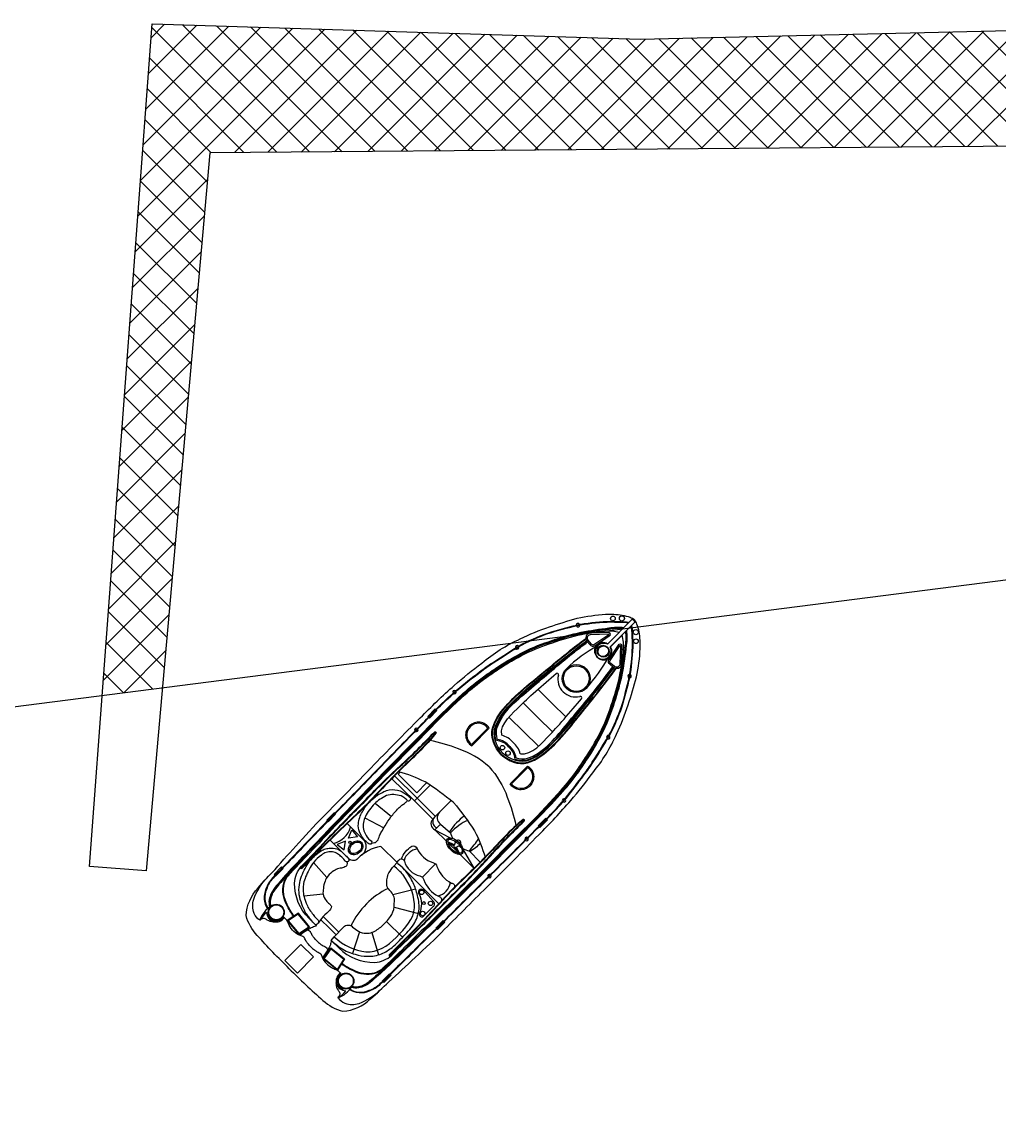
# Model space of a CAD drawing. Header units: metres. Extents: x 268124 to 271097, y 2138069 to 2140457.
# Drawn here: x 270197.6 to 270330.4, y 2138187.4 to 2138335.1 of the extents above; entities that cross this region are included whole.
import ezdxf

# ---------------------------------------------------------------- set-up
doc = ezdxf.new("R2010")
doc.units = ezdxf.units.M
doc.layers.add('PORT', color=5, linetype='Continuous')
doc.layers.add('village', color=3, linetype='Continuous')

msp = doc.modelspace()

# ---------------------------------------------------------------- linework, layer by layer
at = {"color": 32, "true_color": 0xcd6928}
for p, q in [((270269.61, 2138242.5), (270267.7, 2138244.39)), ((270267.69, 2138240.56), (270265.7, 2138242.54)), ((270269.61, 2138242.5), (270271.53, 2138240.6)), ((270265.78, 2138238.62), (270263.77, 2138240.6)), ((270267.69, 2138240.56), (270269.69, 2138238.58)), ((270265.78, 2138238.62), (270267.78, 2138236.64)), ((270250.92, 2138229.2), (270247.85, 2138232.23)), ((270251.28, 2138229.57), (270248.22, 2138232.6)), ((270245.57, 2138228.89), (270247.79, 2138227.11)), ((270244.19, 2138226.93), (270246.76, 2138225.54)), ((270254.47, 2138226.06), (270253.72, 2138225.3)), ((270253.72, 2138225.3), (270255.3, 2138223.74)), ((270253.72, 2138225.3), (270255.78, 2138224.18)), ((270256.34, 2138223.24), (270255.48, 2138223.64)), ((270256.28, 2138223.1), (270255.52, 2138223.45)), ((270255.65, 2138223.39), (270256.77, 2138222.29)), ((270256.48, 2138222.9), (270256.85, 2138222.12)), ((270256.61, 2138222.97), (270257.03, 2138222.09)), ((270257.13, 2138221.93), (270259.02, 2138220.06)), ((270257.55, 2138222.55), (270259.02, 2138220.06)), ((270237.21, 2138220.82), (270239.03, 2138218.79)), ((270249.15, 2138220.29), (270254.25, 2138215.24)), ((270252.01, 2138218.84), (270253.78, 2138220.64)), ((270248.01, 2138216.47), (270251.07, 2138217.28)), ((270235.89, 2138216.33), (270238.51, 2138216.56)), ((270248.17, 2138214.78), (270251.46, 2138213.93)), ((270231.12, 2138213.72), (270231.05, 2138213.7)), ((270238.17, 2138213.11), (270239.37, 2138211.92)), ((270238.51, 2138213.5), (270239.74, 2138212.29)), ((270247.13, 2138212.83), (270249.32, 2138210.69)), ((270240.29, 2138211.02), (270239.37, 2138211.92)), ((270240.65, 2138211.39), (270239.74, 2138212.29)), ((270243.47, 2138211.43), (270242.52, 2138208.47)), ((270245.15, 2138211.34), (270246.04, 2138208.3)), ((270241.26, 2138203.69), (270241.24, 2138203.62))]:
    msp.add_line(p, q, dxfattribs=at)
for points in [[(270233.92, 2138206.41, -0.01736), (270229.56, 2138210.94, -0.12634), (270228.05, 2138213.62, -0.172899), (270229.68, 2138217.38, -0.013884), (270231.98, 2138219.9, -0.008973), (270235.24, 2138223.52, -0.01509), (270239.05, 2138227.58, 0.002245), (270245.04, 2138233.72, -0.003342), (270251.73, 2138240.51, -0.016984), (270256.35, 2138244.91, -0.024546), (270260.09, 2138247.94, -0.067942), (270265.31, 2138251.24, -0.033948), (270269.27, 2138252.85, -0.022001), (270273.06, 2138254.03, -0.042872), (270276.91, 2138254.58, -0.059514), (270279.16, 2138254.45, -0.046364), (270280.24, 2138254.17, -0.104882), (270280.83, 2138253.84, -0.104882)], [(270233.92, 2138206.41, 0.01736), (270238.5, 2138202.1, 0.12634), (270241.2, 2138200.62, 0.172899), (270244.94, 2138202.29, 0.013884), (270247.43, 2138204.62, 0.008973), (270251.01, 2138207.92, 0.01509), (270255.03, 2138211.77, -0.002245), (270261.11, 2138217.83, 0.003342), (270267.82, 2138224.6, 0.016984), (270272.17, 2138229.26, 0.024546), (270275.16, 2138233.04, 0.067942), (270278.41, 2138238.3, 0.033948), (270279.97, 2138242.27, 0.022001), (270281.1, 2138246.07, 0.042872), (270281.61, 2138249.93, 0.059514), (270281.46, 2138252.18, 0.046364), (270281.17, 2138253.25, 0.104882), (270280.83, 2138253.84, 0.104882)], [(270235.98, 2138223.27, 0.006425), (270239.62, 2138227.05, 0.002217), (270245.61, 2138233.18, -0.003368), (270252.32, 2138240.05, -0.024633), (270256.65, 2138244.27, -0.015037), (270259.79, 2138246.75, -0.025439), (270261.61, 2138248.04, -0.013843), (270265.54, 2138250.51, -0.040266), (270269.56, 2138252.19, -0.016729), (270273.49, 2138253.23, -0.029739), (270277.62, 2138253.63, 0.01525), (270279.57, 2138253.57, -0.132389), (270279.91, 2138253.49, -0.028442), (270280.04, 2138253.42, -0.028442)], [(270236.03, 2138223.21, 0.006424), (270239.68, 2138227, 0.002217), (270245.66, 2138233.13, -0.003368), (270252.37, 2138239.99, -0.024633), (270256.7, 2138244.21, -0.015038), (270259.84, 2138246.69, -0.025461), (270261.65, 2138247.98, -0.013839), (270265.58, 2138250.44, -0.040238), (270269.58, 2138252.12, -0.016715), (270273.5, 2138253.15, -0.029693), (270277.62, 2138253.55, 0.015234), (270279.57, 2138253.49, -0.134036), (270279.88, 2138253.42, -0.024879), (270279.98, 2138253.37, -0.024879)], [(270250.7, 2138208.71, -0.006424), (270254.44, 2138212.39, -0.002217), (270260.51, 2138218.45, 0.003368), (270267.3, 2138225.23, 0.024633), (270271.47, 2138229.6, 0.015038), (270273.91, 2138232.77, 0.025461), (270275.18, 2138234.6, 0.013839), (270277.6, 2138238.56, 0.040238), (270279.23, 2138242.57, 0.016715), (270280.22, 2138246.51, 0.029693), (270280.58, 2138250.62, -0.015234), (270280.49, 2138252.57, 0.134036), (270280.42, 2138252.88, 0.024879), (270280.37, 2138252.99, 0.024879)], [(270250.75, 2138208.66, -0.006425), (270254.49, 2138212.34, -0.002217), (270260.56, 2138218.39, 0.003368), (270267.35, 2138225.18, 0.024633), (270271.53, 2138229.55, 0.015037), (270273.97, 2138232.73, 0.025439), (270275.25, 2138234.55, 0.013843), (270277.67, 2138238.52, 0.040266), (270279.31, 2138242.55, 0.016729), (270280.3, 2138246.49, 0.029739), (270280.65, 2138250.62, -0.01525), (270280.57, 2138252.57, 0.132389), (270280.49, 2138252.92, 0.028442), (270280.42, 2138253.05, 0.028442)], [(270257.57, 2138243.84, -0.031596), (270260.3, 2138246.08, -0.004928), (270262.24, 2138247.42, -0.02844), (270265.79, 2138249.47, -0.042875), (270269.62, 2138251.01, -0.035347), (270273.58, 2138252.13, -0.024093), (270277.35, 2138252.72, -0.079837), (270279.4, 2138252.78)], [(270257.63, 2138243.78, -0.031592), (270260.35, 2138246.02, -0.004926), (270262.28, 2138247.35, -0.028436), (270265.83, 2138249.4, -0.042895), (270269.64, 2138250.93, -0.035363), (270273.59, 2138252.05, -0.024111), (270277.36, 2138252.65, -0.077658), (270279.33, 2138252.71, -0.077658)], [(270257.68, 2138243.72, -0.031588), (270260.39, 2138245.96, -0.004924), (270262.33, 2138247.29, -0.028433), (270265.86, 2138249.33, -0.042917), (270269.66, 2138250.86, -0.035379), (270273.61, 2138251.98, -0.02413), (270277.38, 2138252.57, -0.075408), (270279.26, 2138252.64, -0.075408)], [(270257.78, 2138243.61, -0.031581), (270260.48, 2138245.83, -0.00492), (270262.41, 2138247.16, -0.028426), (270265.93, 2138249.19, -0.042959), (270269.71, 2138250.71, -0.035411), (270273.64, 2138251.83, -0.028829), (270276.8, 2138252.33, -0.092336), (270278.76, 2138252.13, -0.080328)], [(270270.86, 2138230.68, 0.031581), (270273.05, 2138233.41, 0.00492), (270274.36, 2138235.35, 0.028426), (270276.35, 2138238.89, 0.042959), (270277.83, 2138242.69, 0.035411), (270278.9, 2138246.63, 0.028829), (270279.36, 2138249.8, 0.092336), (270279.14, 2138251.75, 0.080328)], [(270270.97, 2138230.58, 0.031588), (270273.17, 2138233.32, 0.004924), (270274.49, 2138235.26, 0.028433), (270276.48, 2138238.82, 0.042917), (270277.97, 2138242.64, 0.035379), (270279.05, 2138246.6, 0.02413), (270279.6, 2138250.37, 0.075408), (270279.65, 2138252.26, 0.075408)], [(270271.03, 2138230.53, 0.031592), (270273.23, 2138233.27, 0.004926), (270274.55, 2138235.22, 0.028436), (270276.55, 2138238.79, 0.042895), (270278.05, 2138242.62, 0.035363), (270279.12, 2138246.58, 0.024111), (270279.67, 2138250.36, 0.077658), (270279.71, 2138252.33, 0.077658)], [(270271.08, 2138230.48, 0.031596), (270273.3, 2138233.23, 0.004928), (270274.61, 2138235.18, 0.02844), (270276.62, 2138238.75, 0.042875), (270278.12, 2138242.6, 0.035347), (270279.2, 2138246.57, 0.024093), (270279.75, 2138250.35, 0.079837), (270279.78, 2138252.4)], [(270274.37, 2138250.92), (270274.77, 2138250.46, 0.382221), (270275.43, 2138250.31), (270277.41, 2138251.65, 0.786544), (270277.36, 2138252.08), (270274.78, 2138251.99, 0.616464), (270274.37, 2138250.92, 3.844907)], [(270277.98, 2138247.34), (270277.52, 2138247.75, -0.382221), (270277.36, 2138248.4), (270278.68, 2138250.39, -0.786544), (270279.11, 2138250.35), (270279.04, 2138247.77, -0.616464), (270277.98, 2138247.34, -3.844907)], [(270257.57, 2138243.84), (270255.91, 2138242.3), (270254.02, 2138240.47), (270251.04, 2138237.42), (270246.91, 2138233.25), (270240.37, 2138226.48, -0.002601), (270236.86, 2138222.77, 0.004411), (270233.87, 2138219.62, 0.013009), (270231.92, 2138217.36, 0.113396), (270231.2, 2138215.82, 0.146005), (270231.28, 2138214.79, 1.595219)], [(270257.63, 2138243.78), (270255.96, 2138242.24), (270254.08, 2138240.42), (270251.09, 2138237.36), (270246.97, 2138233.19), (270240.43, 2138226.43, -0.002601), (270236.92, 2138222.72, 0.004411), (270233.93, 2138219.57, 0.013003), (270231.98, 2138217.31, 0.113337), (270231.27, 2138215.81, 0.144821), (270231.35, 2138214.84, 0.138987)], [(270257.68, 2138243.72), (270256.01, 2138242.19), (270254.13, 2138240.37), (270251.15, 2138237.31), (270247.02, 2138233.14), (270240.49, 2138226.38, -0.002601), (270236.97, 2138222.67, 0.00441), (270233.99, 2138219.52, 0.012997), (270232.04, 2138217.26, 0.113276), (270231.35, 2138215.79, 0.142458), (270231.41, 2138214.88, 0.142458)], [(270257.78, 2138243.61), (270256.12, 2138242.08), (270254.24, 2138240.26), (270251.26, 2138237.2), (270247.13, 2138233.03), (270240.6, 2138226.27, -0.002601), (270237.08, 2138222.56, 0.00441), (270234.1, 2138219.41, 0.002867), (270233.66, 2138218.92, 0.002867)], [(270258.72, 2138236.7), (270261.1, 2138239.1, 0.483063), (270258.43, 2138239.42, 0.50024), (270258.72, 2138236.7, 0.418424)], [(270237.61, 2138212.23), (270236.62, 2138213.21, -0.202722), (270234.65, 2138218.02, -0.178768), (270235.6, 2138220.36, 0.010028), (270238.89, 2138223.82, -0.005356), (270244.38, 2138229.47, -0.016605), (270248.93, 2138233.93, 0.018921), (270253.64, 2138238.57, -0.925873), (270253.85, 2138238.42, -0.041202), (270253.1, 2138237.51, -0.024461), (270250.44, 2138234.81, 0.012888), (270245.33, 2138229.58, -0.019359), (270242.27, 2138226.6, 0.002375), (270238.72, 2138223.16, -0.006386), (270236.53, 2138220.9, -0.013656), (270235.63, 2138220.02, -0.862706), (270235.44, 2138220.17, 0.648089)], [(270235.51, 2138220.12, -0.016488), (270235.66, 2138220.3, 0.010023), (270238.94, 2138223.77, -0.005356), (270244.44, 2138229.41, -0.016607), (270248.98, 2138233.87, 0.018921), (270253.69, 2138238.52, 0.01143), (270253.7, 2138238.52, -0.913283), (270253.78, 2138238.46, -0.041174), (270253.04, 2138237.56, -0.024478), (270250.39, 2138234.86, 0.012889), (270245.28, 2138229.64, -0.019362), (270242.22, 2138226.66, 0.002377), (270238.67, 2138223.21, -0.006391), (270236.47, 2138220.96, -0.013664), (270235.58, 2138220.07, 0.000701), (270235.58, 2138220.07, -0.819976), (270235.51, 2138220.12, -0.819976)], [(270261.07, 2138233.86, 0.096403), (270256.91, 2138236.3, 0.040538), (270253.04, 2138237.43, 1.92312)], [(270261.07, 2138233.86, -0.096403), (270263.55, 2138229.73, -0.040538), (270264.73, 2138225.87, -1.92312)], [(270263.93, 2138231.55), (270266.31, 2138233.95, -0.483063), (270266.65, 2138231.28, -0.50024), (270263.93, 2138231.55, -0.418424)], [(270256.24, 2138228.98, 0.033687), (270252.37, 2138231.79, 0.051879), (270248.79, 2138233.18, 1.92312)], [(270271.08, 2138230.48), (270269.57, 2138228.79), (270267.76, 2138226.89), (270264.74, 2138223.87), (270260.61, 2138219.7), (270253.92, 2138213.09, 0.002601), (270250.25, 2138209.53, -0.004411), (270247.13, 2138206.51, -0.013009), (270244.89, 2138204.53, -0.113396), (270243.36, 2138203.79, -0.146005), (270242.33, 2138203.86, -1.595219)], [(270271.02, 2138230.53), (270269.51, 2138228.84), (270267.71, 2138226.94), (270264.68, 2138223.92), (270260.56, 2138219.75), (270253.87, 2138213.14, 0.002601), (270250.19, 2138209.59, -0.004411), (270247.08, 2138206.57, -0.013003), (270244.84, 2138204.59, -0.113337), (270243.35, 2138203.87, -0.144821), (270242.38, 2138203.93, -0.138987)], [(270270.97, 2138230.58), (270269.45, 2138228.89), (270267.65, 2138226.99), (270264.63, 2138223.98), (270260.5, 2138219.81), (270253.81, 2138213.2, 0.002601), (270250.14, 2138209.64, -0.00441), (270247.02, 2138206.62, -0.012997), (270244.79, 2138204.65, -0.113276), (270243.33, 2138203.94, -0.142458), (270242.42, 2138204, -0.142458)], [(270270.85, 2138230.68), (270269.34, 2138229), (270267.54, 2138227.1), (270264.52, 2138224.09), (270260.4, 2138219.92), (270253.71, 2138213.31, 0.002601), (270250.03, 2138209.75, -0.00441), (270246.92, 2138206.73, -0.002867), (270246.44, 2138206.29, -0.002867)], [(270255.89, 2138229.24), (270254.33, 2138227.67, 0.462925), (270254.47, 2138226.06), (270255.82, 2138224.88)], [(270256.24, 2138228.98, -0.033687), (270259.1, 2138225.14, -0.051879), (270260.52, 2138221.57, -1.92312)], [(270254.33, 2138227.67), (270253.66, 2138226.98, 0.545737), (270253.97, 2138225.56, 0.282905)], [(270239.61, 2138210.25), (270240.69, 2138209.18, 0.202722), (270245.52, 2138207.27, 0.178768), (270247.85, 2138208.25, -0.010028), (270251.27, 2138211.57, 0.005356), (270256.86, 2138217.12, 0.016605), (270261.27, 2138221.72, -0.018921), (270265.86, 2138226.48, 0.925873), (270265.71, 2138226.69, 0.041202), (270264.8, 2138225.93, 0.024461), (270262.13, 2138223.24, -0.012888), (270256.97, 2138218.08, 0.019359), (270254.02, 2138214.98, -0.002375), (270250.61, 2138211.4, 0.006386), (270248.38, 2138209.18, 0.013656), (270247.51, 2138208.27, 0.862706), (270247.66, 2138208.08, -0.648089)], [(270241.77, 2138226.12), (270244.09, 2138223.82, -0.406088), (270243.76, 2138221.85)], [(270247.62, 2138208.15, 0.016488), (270247.79, 2138208.3, -0.010023), (270251.22, 2138211.62, 0.005356), (270256.81, 2138217.18, 0.016607), (270261.21, 2138221.78, -0.018921), (270265.81, 2138226.54, -0.01143), (270265.81, 2138226.54, 0.913283), (270265.75, 2138226.62, 0.041174), (270264.85, 2138225.88, 0.024478), (270262.19, 2138223.19, -0.012889), (270257.02, 2138218.02, 0.019362), (270254.08, 2138214.93, -0.002377), (270250.67, 2138211.34, 0.006391), (270248.44, 2138209.12, 0.013664), (270247.56, 2138208.22, -0.000701), (270247.56, 2138208.22, 0.819976), (270247.62, 2138208.15, 0.819976)], [(270253.66, 2138226.98), (270253.41, 2138226.73, 0.516839), (270253.72, 2138225.3, 0.282905)], [(270235.98, 2138223.27, -0.002942), (270233.34, 2138220.51, 0.002013), (270231.66, 2138218.75, 0.130442), (270230.75, 2138217.22, 0.261246), (270230.98, 2138214.56, 0.209197)], [(270236.04, 2138223.21, -0.002941), (270233.39, 2138220.46, 0.002014), (270231.72, 2138218.7, 0.130992), (270230.83, 2138217.19, 0.261832), (270231.04, 2138214.6, 0.261832)], [(270248.56, 2138220.82), (270246.34, 2138223.02, 0.158322), (270243.23, 2138221.37, -0.417676), (270242.07, 2138221.3), (270239.46, 2138223.88)], [(270249.15, 2138221.32, -0.164009), (270250.56, 2138223.05, -0.407559), (270251.28, 2138222.76, 0.20466), (270253.43, 2138220.82, -0.28657), (270253.99, 2138220.3, 0.198759), (270255.96, 2138218.05, -0.45148), (270256.39, 2138217.44, -1.463971)], [(270234.57, 2138213.56, -0.043334), (270233.64, 2138215.11, -0.18333), (270233.24, 2138218, -0.123985), (270234.38, 2138219.83, 0.015377), (270235.36, 2138220.98)], [(270239.61, 2138210.25), (270240, 2138210.72), (270241.3, 2138212.05, -0.448043), (270242.53, 2138212.06, 0.025561), (270243.31, 2138211.51, 0.15676), (270244.38, 2138211.25, 0.144288), (270245.19, 2138211.35, 0.079427), (270246.5, 2138212.2, 0.054179), (270247.66, 2138213.49, 0.127294), (270248.17, 2138214.81, -0.025195), (270248.23, 2138215.76, 0.112656), (270248, 2138216.47, 0.061652), (270247.45, 2138217.22, -0.222278), (270247.16, 2138217.94, -0.049109), (270247.22, 2138218.67, -0.09997), (270247.45, 2138219.43, -0.045992), (270248.15, 2138220.36), (270248.56, 2138220.82)], [(270248.56, 2138220.82, -0.291269), (270249.16, 2138221.33, -0.299867), (270249.56, 2138221.02, 0.273478), (270251.65, 2138219.02, -0.28657), (270252.21, 2138218.5, 0.198759), (270254.19, 2138216.26, -0.45148), (270254.61, 2138215.65, -1.463971)], [(270229.9, 2138212.98, -0.164393), (270229.16, 2138213.93, -0.188684), (270229.1, 2138215.84, -0.10758), (270230.94, 2138218.81)], [(270234.51, 2138213.52, -0.043195), (270233.57, 2138215.07, -0.183415), (270233.17, 2138218.02, -0.094511), (270233.97, 2138219.5)], [(270250.75, 2138208.66, 0.002942), (270248.03, 2138205.98, -0.002013), (270246.28, 2138204.29, -0.130442), (270244.76, 2138203.36, -0.261246), (270242.1, 2138203.56, -0.209197)], [(270250.7, 2138208.71, 0.002941), (270247.97, 2138206.04, -0.002014), (270246.23, 2138204.34, -0.130992), (270244.73, 2138203.43, -0.261832), (270242.14, 2138203.62, -0.261832)], [(270241.02, 2138207.08, 0.043195), (270242.59, 2138206.16, 0.183415), (270245.54, 2138205.79, 0.094511), (270247, 2138206.6)], [(270241.06, 2138207.14, 0.043334), (270242.62, 2138206.23, 0.18333), (270245.51, 2138205.86, 0.123985), (270247.33, 2138207.01, -0.015377), (270248.48, 2138208.02)], [(270240.54, 2138202.47, 0.164393), (270241.49, 2138201.73, 0.188684), (270243.4, 2138201.69, 0.10758), (270246.35, 2138203.57)]]:
    msp.add_lwpolyline(points, format="xyb", dxfattribs=at)
for points in [[(270280.48, 2138253.87), (270277.15, 2138250.5)], [(270277.18, 2138250.53), (270280.48, 2138253.87)], [(270280.86, 2138253.49), (270277.54, 2138250.13)], [(270277.56, 2138250.15), (270280.86, 2138253.49)], [(270253.85, 2138241.64), (270253.76, 2138241.73), (270252.73, 2138240.69), (270252.83, 2138240.59)], [(270252.89, 2138240.54), (270252.96, 2138240.47), (270253.99, 2138241.51), (270253.91, 2138241.59)], [(270248.98, 2138233.12), (270248.7, 2138232.84), (270251.25, 2138230.32), (270252.58, 2138231.66)], [(270253.41, 2138226.73), (270250.92, 2138229.2), (270253.05, 2138231.36)], [(270253.77, 2138227.1), (270251.28, 2138229.57)], [(270240.09, 2138227.53), (270240.02, 2138227.6), (270239.04, 2138226.6), (270239.13, 2138226.52)], [(270239.18, 2138226.47), (270239.23, 2138226.41), (270240.22, 2138227.41), (270240.15, 2138227.47)], [(270267.84, 2138225.75), (270267.76, 2138225.82), (270268.79, 2138226.86), (270268.87, 2138226.78)], [(270268.93, 2138226.73), (270269.02, 2138226.64), (270267.99, 2138225.6), (270267.89, 2138225.7)], [(270258.35, 2138222.42), (270259.85, 2138220.89)], [(270232.97, 2138220.13), (270232.88, 2138220.23), (270231.88, 2138219.23), (270232, 2138219.11)], [(270232.05, 2138219.05), (270232.09, 2138219.02), (270233.09, 2138220.02), (270233.03, 2138220.08)], [(270253.92, 2138211.89), (270253.86, 2138211.95), (270254.85, 2138212.94), (270254.91, 2138212.87)], [(270254.97, 2138212.82), (270255.04, 2138212.75), (270254.06, 2138211.75), (270253.97, 2138211.84)], [(270246.58, 2138204.68), (270246.55, 2138204.72), (270247.54, 2138205.73), (270247.6, 2138205.67)], [(270247.65, 2138205.62), (270247.75, 2138205.52), (270246.76, 2138204.51), (270246.64, 2138204.63)]]:
    msp.add_lwpolyline(points, dxfattribs=at)
for points in [[(270274.51, 2138251.05), (270274.92, 2138250.58, 0.383069), (270275.33, 2138250.47), (270277.33, 2138251.83, 0.853636), (270277.34, 2138251.89), (270274.79, 2138251.79, 0.613527)], [(270278.11, 2138247.49), (270277.63, 2138247.9, -0.383069), (270277.53, 2138248.3), (270278.86, 2138250.31, -0.853636), (270278.91, 2138250.33), (270278.85, 2138247.78, -0.613527)], [(270258.7, 2138236.89), (270260.9, 2138239.12, 0.460147), (270258.53, 2138239.31, 0.47706)], [(270264.13, 2138231.53), (270266.33, 2138233.75, -0.460147), (270266.54, 2138231.38, -0.47706)], [(270252.12, 2138217.12, 0.917705), (270251.57, 2138216.54, -0.209704), (270251.63, 2138213.94, 0.850912), (270252.18, 2138213.54), (270253.48, 2138214.84, 0.435659), (270253.49, 2138215.59)]]:
    msp.add_lwpolyline(points, format="xyb", close=True, dxfattribs=at)
for points in [[(270241.98, 2138224.17), (270242.44, 2138225.3), (270243.19, 2138224.34)], [(270241.56, 2138223.75), (270240.44, 2138223.28), (270241.4, 2138222.54)], [(270235.2, 2138211.07), (270236.68, 2138212.09), (270235.17, 2138213.94), (270233.63, 2138212.95)], [(270235.21, 2138211.17), (270236.56, 2138212.11), (270235.15, 2138213.84), (270233.75, 2138212.93)], [(270233.31, 2138207.51), (270235.49, 2138209.71), (270237.21, 2138208.02), (270235.03, 2138205.81)], [(270238.56, 2138207.74), (270239.57, 2138209.23), (270241.44, 2138207.74), (270240.46, 2138206.2)], [(270238.67, 2138207.75), (270239.59, 2138209.12), (270241.33, 2138207.72), (270240.44, 2138206.31)]]:
    msp.add_lwpolyline(points, close=True, dxfattribs=at)
for centre, radius in [((270277.9, 2138254.01), 0.313), ((270279.13, 2138254.01), 0.349), ((270281.01, 2138252.15), 0.349), ((270281.03, 2138250.91), 0.313), ((270276.53, 2138249.6), 0.771), ((270276.64, 2138249.5), 0.771), ((270272.92, 2138245.84), 1.9), ((270272.92, 2138245.84), 1.9), ((270272.92, 2138245.84), 1.74), ((270272.92, 2138245.84), 1.74), ((270262.89, 2138236.45), 0.305), ((270263.64, 2138235.71), 0.305), ((270242.16, 2138223.57), 0.163), ((270251.91, 2138216.78), 0.304), ((270252.2, 2138215.32), 0.197), ((270253.12, 2138215.28), 0.304), ((270232.15, 2138214.08), 1.09), ((270232.15, 2138214.08), 1.01), ((270252.04, 2138213.9), 0.304), ((270241.61, 2138204.73), 1.09), ((270241.61, 2138204.73), 1.01)]:
    msp.add_circle(centre, radius, dxfattribs=at)
for centre, radius, start, end in [((270273.16, 2138253.1), 0.237, 25.546, 180.6881), ((270273.16, 2138253.1), 0.237, 199.3258, 6.9083), ((270280.41, 2138253.41), 0.456, 9.223, 81.4082), ((270280.41, 2138253.41), 0.456, 9.223, 81.4082), ((270264.89, 2138250.09), 0.237, 36.9315, 205.0271), ((270264.89, 2138250.09), 0.237, 223.6622, 18.2964), ((270285.49, 2138232.61), 20.14, 118.643, 133.7138), ((270276.53, 2138249.6), 1.13, 55.1996, 27.6491), ((270276.64, 2138249.5), 1.13, 62.9821, 35.4316), ((270259.55, 2138258.27), 20.14, 316.9174, 331.9882), ((270270.3, 2138246.35), 0.202, 344.5102, 130.978), ((270272.7, 2138245.72), 2.28, 165.2548, 227.056), ((270280.17, 2138246.16), 0.237, 83.7229, 251.3054), ((270280.17, 2138246.16), 0.237, 269.9431, 65.0852), ((270256.37, 2138244), 0.237, 46.6352, 217.0418), ((270256.37, 2138244), 0.237, 235.7006, 27.9763), ((270272.8, 2138245.62), 2.28, 223.5753, 285.3764), ((270273.46, 2138243.23), 0.202, 319.6533, 106.121), ((270251.18, 2138238.86), 0.237, 50.3457, 220.4448), ((270251.18, 2138238.86), 0.237, 239.105, 31.6855), ((270262.1, 2138235.32), 2.89, 39.5891, 76.1915), ((270277.26, 2138237.86), 0.237, 72.3348, 226.969), ((270277.26, 2138237.86), 0.237, 245.6041, 53.6998), ((270261.99, 2138235.26), 2.15, 36.6041, 87.8112), ((270261.99, 2138235.26), 2.3, 36.6041, 84.3538), ((270262.45, 2138234.8), 2.15, 2.82, 54.0271), ((270262.45, 2138234.8), 2.3, 6.2774, 54.0271), ((270262.51, 2138234.91), 2.89, 14.4397, 51.0421), ((270271.26, 2138229.27), 0.237, 62.6549, 214.9306), ((270271.26, 2138229.27), 0.237, 233.5895, 43.996), ((270239.23, 2138226.47), 3.12, 282.7842, 344.6716), ((270259.23, 2138225.85), 3.55, 195.9406, 209.2916), ((270256.43, 2138223.05), 0.166, 135.3156, 315.3156), ((270257.52, 2138222.89), 1.24, 140.9181, 166.911), ((270259.23, 2138225.85), 3.55, 215.2647, 219.5046), ((270256.25, 2138224.14), 1.24, 283.7202, 311.3603), ((270257.52, 2138222.89), 1.24, 131.431, 131.7004), ((270256.89, 2138223.53), 0.347, 326.1179, 124.4635), ((270259.23, 2138225.85), 3.55, 230.2181, 236.5574), ((270256.25, 2138224.14), 1.24, 318.9309, 319.2002), ((270266.18, 2138224.03), 0.237, 58.9457, 211.5262), ((270266.18, 2138224.03), 0.237, 230.1864, 40.2855), ((270251.65, 2138220.46), 2.24, 98.5156, 162.7198), ((270259.23, 2138225.85), 3.55, 240.7498, 255.5056), ((270261.13, 2138218.99), 0.237, 56.5376, 212.7867), ((270261.13, 2138218.99), 0.237, 231.4109, 37.9134), ((270252.29, 2138207.3), 11.17, 116.2151, 153.6877), ((270253.63, 2138218.5), 2.24, 281.9401, 350.0875), ((270233.24, 2138211.87), 3.52, 121.3113, 161.6469), ((270232.97, 2138211.26), 3.52, 127.441, 150.6735), ((270232.15, 2138214.08), 1.32, 181.0882, 325.9898), ((270232.15, 2138214.08), 1.17, 199.0399, 325.9898), ((270241.61, 2138204.73), 1.32, 124.6414, 269.543), ((270241.61, 2138204.73), 1.17, 124.6414, 251.5913), ((270239.39, 2138205.79), 3.52, 288.9843, 329.3199), ((270238.78, 2138205.51), 3.52, 299.9577, 323.1902)]:
    msp.add_arc(centre, radius, start, end, dxfattribs=at)
for start_param, end_param in [(0.830012, 1.576846), (4.712389, 5.232342)]:
    msp.add_ellipse((270257.09, 2138223.66), major_axis=(2.91, 2.95), ratio=0.425319, start_param=start_param, end_param=end_param, dxfattribs=at)
for centre, major_axis, ratio in [((270242.94, 2138222.83), (0.797, 0.737), 0.758117), ((270256.43, 2138223.05), (1, -0.99), 0.533092)]:
    msp.add_ellipse(centre, major_axis=major_axis, ratio=ratio, dxfattribs=at)
for points, knots in [([(270262.69, 2138235.5), (270261.83, 2138236.5), (270261.18, 2138237.81), (270261.91, 2138240.41), (270262.78, 2138241.51), (270265.47, 2138244.39), (270267.53, 2138245.89), (270271.03, 2138248.85), (270272.58, 2138250.05), (270274.2, 2138251.29)], [0, 0, 0, 0, 0.0462196, 0.0462196, 0.0924392, 0.0924392, 0.1947325, 0.1947325, 0.2709084, 0.2709084, 0.2709084, 0.2709084]), ([(270262.75, 2138235.55), (270261.87, 2138236.58), (270261.25, 2138237.92), (270262.08, 2138240.56), (270263, 2138241.65), (270265.74, 2138244.51), (270267.79, 2138246.03), (270271.22, 2138248.9), (270272.68, 2138250.04), (270274.22, 2138251.2)], [0, 0, 0, 0, 0.0480884, 0.0480884, 0.0961768, 0.0961768, 0.1985377, 0.1985377, 0.2704106, 0.2704106, 0.2704106, 0.2704106]), ([(270262.92, 2138235.7), (270262.02, 2138236.75), (270261.48, 2138238.08), (270262.44, 2138240.69), (270263.41, 2138241.78), (270266.24, 2138244.63), (270268.34, 2138246.21), (270271.68, 2138248.97), (270273, 2138249.99), (270274.32, 2138250.99)], [0, 0, 0, 0, 0.0508337, 0.0508337, 0.1016674, 0.1016674, 0.2060328, 0.2060328, 0.2709084, 0.2709084, 0.2709084, 0.2709084]), ([(270262.07, 2138237.4), (270261.97, 2138237.68), (270261.69, 2138238.88), (270263.21, 2138241.81), (270266.78, 2138244.65), (270270.56, 2138248.03), (270273.26, 2138250.09), (270274.36, 2138250.93)], [0.0234044, 0.0234044, 0.0234044, 0.0234044, 0.0350942, 0.0739111, 0.138251, 0.2165713, 0.2709084, 0.2709084, 0.2709084, 0.2709084]), ([(270262.22, 2138237.55), (270262.05, 2138238.06), (270262, 2138238.58), (270262.46, 2138240.22), (270263.3, 2138241.31), (270264.97, 2138243.04), (270265.91, 2138243.78), (270268.67, 2138246.12), (270270.5, 2138247.74), (270273.09, 2138249.77), (270273.77, 2138250.29), (270274.46, 2138250.81)], [0.0248254, 0.0248254, 0.0248254, 0.0248254, 0.0474598, 0.0474598, 0.0949196, 0.0949196, 0.1423794, 0.1423794, 0.237299, 0.237299, 0.2709084, 0.2709084, 0.2709084, 0.2709084]), ([(270262.79, 2138238.13), (270262.46, 2138239.69), (270264.41, 2138241.23), (270266.12, 2138242.99), (270268.55, 2138245.13), (270270.17, 2138246.51)], [0.0313661, 0.0313661, 0.0313661, 0.0313661, 0.1084744, 0.1084744, 0.1920729, 0.1920729, 0.1920729, 0.1920729]), ([(270262.69, 2138235.5), (270263.7, 2138234.65), (270265.01, 2138234.02), (270267.61, 2138234.78), (270268.7, 2138235.65), (270271.55, 2138238.38), (270273.03, 2138240.45), (270275.95, 2138243.99), (270277.13, 2138245.55), (270278.35, 2138247.19)], [0, 0, 0, 0, 0.0462196, 0.0462196, 0.0924392, 0.0924392, 0.1947325, 0.1947325, 0.2709084, 0.2709084, 0.2709084, 0.2709084]), ([(270262.74, 2138235.56), (270263.78, 2138234.69), (270265.13, 2138234.09), (270267.75, 2138234.95), (270268.84, 2138235.88), (270271.67, 2138238.65), (270273.16, 2138240.72), (270276, 2138244.18), (270277.12, 2138245.65), (270278.26, 2138247.2)], [0, 0, 0, 0, 0.0480884, 0.0480884, 0.0961768, 0.0961768, 0.1985377, 0.1985377, 0.2704106, 0.2704106, 0.2704106, 0.2704106]), ([(270262.89, 2138235.73), (270263.95, 2138234.85), (270265.28, 2138234.32), (270267.89, 2138235.3), (270268.96, 2138236.29), (270271.78, 2138239.15), (270273.34, 2138241.27), (270276.06, 2138244.64), (270277.06, 2138245.97), (270278.05, 2138247.3)], [0, 0, 0, 0, 0.0508337, 0.0508337, 0.1016674, 0.1016674, 0.2060328, 0.2060328, 0.2709084, 0.2709084, 0.2709084, 0.2709084]), ([(270264.6, 2138234.9), (270264.88, 2138234.81), (270266.09, 2138234.53), (270269, 2138236.09), (270271.8, 2138239.69), (270275.14, 2138243.51), (270277.16, 2138246.23), (270277.99, 2138247.34)], [0.0234044, 0.0234044, 0.0234044, 0.0234044, 0.0350942, 0.0739111, 0.138251, 0.2165713, 0.2709084, 0.2709084, 0.2709084, 0.2709084]), ([(270264.74, 2138235.05), (270265.26, 2138234.89), (270265.77, 2138234.85), (270267.42, 2138235.32), (270268.49, 2138236.18), (270270.21, 2138237.87), (270270.94, 2138238.81), (270273.25, 2138241.6), (270274.85, 2138243.44), (270276.84, 2138246.05), (270277.35, 2138246.74), (270277.87, 2138247.43)], [0.0248254, 0.0248254, 0.0248254, 0.0248254, 0.0474598, 0.0474598, 0.0949196, 0.0949196, 0.1423794, 0.1423794, 0.237299, 0.237299, 0.2709084, 0.2709084, 0.2709084, 0.2709084]), ([(270265.32, 2138235.63), (270266.88, 2138235.32), (270268.4, 2138237.28), (270270.15, 2138239.01), (270272.26, 2138241.46), (270273.62, 2138243.1)], [0.0313661, 0.0313661, 0.0313661, 0.0313661, 0.1084744, 0.1084744, 0.1920729, 0.1920729, 0.1920729, 0.1920729]), ([(270243.63, 2138223.46), (270243.38, 2138223.73), (270242.73, 2138223.63), (270242.02, 2138222.77), (270242.08, 2138222.22), (270242.8, 2138221.93), (270243.47, 2138222.25), (270243.81, 2138223.02), (270243.77, 2138223.3), (270243.63, 2138223.46)], [0, 0, 0, 0, 1.743273, 1.743273, 3.486547, 3.486547, 5.22982, 5.22982, 6.283185, 6.283185, 6.283185, 6.283185]), ([(270257.32, 2138222.17), (270257.43, 2138222.28), (270257.45, 2138222.58), (270256.9, 2138223.61), (270255.87, 2138224.14), (270255.3, 2138223.82), (270255.57, 2138222.93), (270256.7, 2138222.07), (270257.18, 2138222.02), (270257.32, 2138222.17)], [0, 0, 0, 0, 1.031451, 1.031451, 2.992455, 2.992455, 4.95346, 4.95346, 6.283185, 6.283185, 6.283185, 6.283185]), ([(270240, 2138210.72), (270241.34, 2138209.59), (270242.79, 2138208.81), (270245.88, 2138208.62), (270247.28, 2138209.43), (270249.64, 2138211.9), (270250.88, 2138213.19), (270251.01, 2138216.16), (270250.37, 2138217.91), (270249.03, 2138219.58), (270248.61, 2138219.96), (270248.15, 2138220.36)], [0, 0, 0, 0, 0.0684102, 0.0684102, 0.1368204, 0.1368204, 0.2052306, 0.2052306, 0.2736407, 0.2736407, 0.2974604, 0.2974604, 0.2974604, 0.2974604]), ([(270237.66, 2138210.19), (270237.51, 2138210.35), (270237.26, 2138210.61), (270236.96, 2138211.06), (270236.79, 2138211.52), (270236.5, 2138211.63), (270236.4, 2138211.66)], [0, 0, 0, 0, 0.00840925, 0.01405459, 0.02148076, 0.02583256, 0.02583256, 0.02583256, 0.02583256]), ([(270237.66, 2138210.19), (270237.82, 2138210.04), (270238.08, 2138209.79), (270238.53, 2138209.5), (270238.99, 2138209.33), (270239.11, 2138209.05), (270239.14, 2138208.94)], [0, 0, 0, 0, 0.00840925, 0.01405459, 0.02148076, 0.02583256, 0.02583256, 0.02583256, 0.02583256])]:
    msp.add_open_spline(points, degree=3, knots=knots, dxfattribs=at)
for points in [[(270249.62, 2138229.58), (270249.85, 2138229.39), (270250.17, 2138229.18), (270250.4, 2138229.45), (270250.02, 2138229.93), (270248.98, 2138230.56), (270247.51, 2138230.72), (270246.05, 2138230.06), (270244.9, 2138229.14), (270243.85, 2138227.73), (270243.31, 2138226.1), (270243.46, 2138225.01), (270244.25, 2138223.8), (270244.72, 2138223.39), (270245.01, 2138223.32), (270245.13, 2138223.63), (270244.92, 2138223.88), (270244.22, 2138224.77), (270243.96, 2138225.58), (270244.04, 2138226.49), (270244.37, 2138227.31), (270244.99, 2138228.22), (270245.69, 2138229), (270246.47, 2138229.56), (270247.38, 2138230.01), (270248.37, 2138230.05), (270249.34, 2138229.77), (270249.62, 2138229.58)], [(270245.13, 2138223.48), (270245.52, 2138223.54), (270245.87, 2138223.77), (270246.19, 2138224.45), (270246.45, 2138225), (270246.94, 2138225.83), (270247.74, 2138227.04), (270248.22, 2138227.63), (270248.76, 2138228.21), (270249.23, 2138228.62), (270249.68, 2138228.95), (270249.99, 2138229.25)], [(270241.76, 2138220.91), (270241.76, 2138220.52), (270241.34, 2138220.17), (270240.66, 2138220.03), (270239.98, 2138219.71), (270239.18, 2138218.99), (270238.78, 2138218.32), (270238.55, 2138217.3), (270238.52, 2138216.53), (270238.93, 2138215.67), (270239.37, 2138215.2), (270239.64, 2138214.85), (270239.53, 2138214.51), (270239.02, 2138213.97), (270238.05, 2138212.93), (270237.59, 2138212.39), (270236.99, 2138212.91), (270236.1, 2138214.11), (270235.63, 2138215.17), (270235.28, 2138216.44), (270235.29, 2138217.81), (270235.59, 2138219), (270236.07, 2138220.04), (270236.69, 2138221.01), (270237.51, 2138221.88), (270238.51, 2138222.57), (270239.18, 2138222.76), (270239.88, 2138222.78), (270240.84, 2138222.47), (270241.29, 2138222.07), (270241.82, 2138221.54), (270242.03, 2138221.17), (270241.76, 2138220.91), (270241.46, 2138221.12), (270240.9, 2138221.71), (270240.33, 2138222.12), (270239.61, 2138222.29), (270238.95, 2138222.22), (270238.28, 2138221.84), (270237.25, 2138220.88), (270236.61, 2138219.88), (270236.14, 2138218.87), (270235.87, 2138217.97), (270235.81, 2138217.29), (270235.87, 2138216.44), (270236.15, 2138215.47), (270236.46, 2138214.79), (270236.93, 2138214.07), (270237.37, 2138213.52), (270237.7, 2138213.15), (270237.93, 2138212.85), (270237.86, 2138212.63)], [(270239.61, 2138210.25), (270240.99, 2138209.18), (270242.86, 2138208.36), (270244.53, 2138208.09), (270246.46, 2138208.44), (270247.88, 2138209.29), (270249.48, 2138210.86), (270250.98, 2138212.7), (270251.55, 2138214.51), (270251.28, 2138216.59), (270250.66, 2138218.28), (270249.58, 2138219.86), (270248.56, 2138220.82)], [(270232.24, 2138212.76), (270231.74, 2138212.74), (270230.93, 2138213.01), (270230.51, 2138213.23), (270230.14, 2138213.16), (270229.9, 2138212.98)], [(270236.85, 2138209.37), (270236.42, 2138209.85), (270236.18, 2138210.22), (270235.88, 2138210.7), (270235.43, 2138210.9), (270234.56, 2138211.45), (270233.91, 2138212.32), (270233.68, 2138212.87), (270233.47, 2138213.16), (270233.05, 2138213.47)], [(270237.61, 2138212.23), (270237.08, 2138212.02), (270236.43, 2138211.69), (270235.34, 2138210.93)], [(270239.61, 2138210.25), (270239.5, 2138209.63), (270239.17, 2138208.98), (270238.43, 2138207.88)], [(270236.85, 2138209.37), (270237.33, 2138208.95), (270237.7, 2138208.71), (270238.19, 2138208.42), (270238.39, 2138207.97), (270238.96, 2138207.11), (270239.83, 2138206.47), (270240.38, 2138206.24), (270240.67, 2138206.03), (270240.98, 2138205.62)], [(270240.29, 2138204.8), (270240.27, 2138204.3), (270240.55, 2138203.49), (270240.77, 2138203.08), (270240.71, 2138202.71), (270240.54, 2138202.47)]]:
    msp.add_spline(points, degree=3, dxfattribs=at)
for points in [[(270257.7, 2138227.16), (270256.98, 2138226.62), (270256.27, 2138225.91), (270255.71, 2138224.99)], [(270259.88, 2138223.45), (270259.47, 2138223.03), (270258.99, 2138222.63), (270258.44, 2138222.29)]]:
    msp.add_open_spline(points, degree=3, dxfattribs=at)
at = {"layer": 'PORT'}
for p, q in [((270281.62, 2138332.74), (270383.18, 2138335.11)), ((270206.78, 2138220.29), (270215.3, 2138334.82)), ((270215.3, 2138334.82), (270281.62, 2138332.74)), ((270368.22, 2138318.49), (270223.11, 2138317.3)), ((270223.11, 2138317.3), (270214.48, 2138219.7)), ((270214.48, 2138219.7), (270206.78, 2138220.29))]:
    msp.add_line(p, q, dxfattribs=at)
at = {"layer": 'PORT', "linetype": 'Continuous'}
for p, q in [((270213.35, 2138308.68), (270238.75, 2138334.08)), ((270213.71, 2138313.53), (270234.4, 2138334.22)), ((270214.08, 2138318.38), (270230.05, 2138334.36)), ((270214.44, 2138323.24), (270225.69, 2138334.49)), ((270214.8, 2138328.09), (270221.34, 2138334.63)), ((270215.16, 2138332.94), (270216.98, 2138334.76)), ((270232.22, 2138317.38), (270215.26, 2138334.33)), ((270236.67, 2138317.41), (270219.39, 2138334.69)), ((270241.12, 2138317.45), (270224.03, 2138334.54)), ((270226.49, 2138317.33), (270243.11, 2138333.95)), ((270245.58, 2138317.49), (270228.66, 2138334.4)), ((270231.02, 2138317.37), (270247.46, 2138333.81)), ((270250.03, 2138317.52), (270233.3, 2138334.25)), ((270235.54, 2138317.4), (270251.82, 2138333.68)), ((270254.48, 2138317.56), (270237.93, 2138334.11)), ((270258.94, 2138317.6), (270242.57, 2138333.96)), ((270263.39, 2138317.63), (270247.2, 2138333.82)), ((270267.85, 2138317.67), (270251.84, 2138333.67)), ((270307.98, 2138318), (270323.71, 2138333.73)), ((270312.51, 2138318.03), (270328.31, 2138333.83)), ((270317.04, 2138318.07), (270332.9, 2138333.94)), ((270321.56, 2138318.11), (270337.5, 2138334.05)), ((270339.1, 2138318.25), (270323.63, 2138333.72)), ((270326.09, 2138318.15), (270342.1, 2138334.15)), ((270343.56, 2138318.29), (270328.02, 2138333.83)), ((270240.07, 2138317.44), (270256.17, 2138333.54)), ((270244.6, 2138317.48), (270260.53, 2138333.4)), ((270249.13, 2138317.51), (270264.88, 2138333.27)), ((270253.65, 2138317.55), (270269.23, 2138333.13)), ((270272.3, 2138317.7), (270256.47, 2138333.53)), ((270258.18, 2138317.59), (270273.59, 2138333)), ((270276.75, 2138317.74), (270261.11, 2138333.39)), ((270262.71, 2138317.63), (270277.94, 2138332.86)), ((270281.21, 2138317.78), (270265.74, 2138333.24)), ((270267.24, 2138317.66), (270282.33, 2138332.76)), ((270285.66, 2138317.81), (270270.38, 2138333.1)), ((270271.76, 2138317.7), (270286.93, 2138332.87)), ((270290.11, 2138317.85), (270275.01, 2138332.95)), ((270276.29, 2138317.74), (270291.53, 2138332.98)), ((270294.57, 2138317.89), (270279.65, 2138332.81)), ((270280.82, 2138317.77), (270296.13, 2138333.08)), ((270299.02, 2138317.92), (270284.14, 2138332.8)), ((270285.34, 2138317.81), (270300.72, 2138333.19)), ((270303.47, 2138317.96), (270288.53, 2138332.91)), ((270289.87, 2138317.85), (270305.32, 2138333.3)), ((270307.93, 2138318), (270292.92, 2138333.01)), ((270294.4, 2138317.89), (270309.92, 2138333.4)), ((270312.38, 2138318.03), (270297.31, 2138333.11)), ((270298.93, 2138317.92), (270314.51, 2138333.51)), ((270316.84, 2138318.07), (270301.69, 2138333.21)), ((270303.45, 2138317.96), (270319.11, 2138333.62)), ((270321.29, 2138318.11), (270306.08, 2138333.31)), ((270325.74, 2138318.14), (270310.47, 2138333.42)), ((270330.2, 2138318.18), (270314.86, 2138333.52)), ((270334.65, 2138318.22), (270319.24, 2138333.62)), ((270227.76, 2138317.34), (270214.95, 2138330.15)), ((270223.31, 2138317.3), (270214.64, 2138325.97)), ((270222.76, 2138313.36), (270214.33, 2138321.79)), ((270222.39, 2138309.24), (270214.02, 2138317.61)), ((270212.99, 2138303.83), (270222.78, 2138313.62)), ((270222.03, 2138305.11), (270213.71, 2138313.44)), ((270212.63, 2138298.98), (270222.35, 2138308.69)), ((270221.67, 2138300.99), (270213.4, 2138309.26)), ((270221.3, 2138296.86), (270213.08, 2138305.08)), ((270212.27, 2138294.13), (270221.91, 2138303.77)), ((270220.94, 2138292.74), (270212.77, 2138300.9)), ((270211.91, 2138289.28), (270221.48, 2138298.84)), ((270220.57, 2138288.61), (270212.46, 2138296.72)), ((270211.55, 2138284.43), (270221.04, 2138293.92)), ((270220.21, 2138284.48), (270212.15, 2138292.54)), ((270211.19, 2138279.58), (270220.61, 2138288.99)), ((270219.84, 2138280.36), (270211.84, 2138288.36)), ((270210.83, 2138274.72), (270220.17, 2138284.07)), ((270219.48, 2138276.23), (270211.53, 2138284.18)), ((270210.47, 2138269.87), (270219.74, 2138279.14)), ((270219.11, 2138272.11), (270211.22, 2138280)), ((270218.75, 2138267.98), (270210.91, 2138275.82)), ((270210.1, 2138265.02), (270219.3, 2138274.22)), ((270218.38, 2138263.86), (270210.6, 2138271.64)), ((270209.74, 2138260.17), (270218.87, 2138269.29)), ((270218.02, 2138259.73), (270210.29, 2138267.46)), ((270209.38, 2138255.32), (270218.43, 2138264.37)), ((270217.66, 2138255.61), (270209.97, 2138263.29)), ((270209.02, 2138250.47), (270217.99, 2138259.44)), ((270217.29, 2138251.48), (270209.66, 2138259.11)), ((270208.66, 2138245.62), (270217.56, 2138254.52)), ((270216.93, 2138247.35), (270209.35, 2138254.93)), ((270215.39, 2138244.4), (270209.04, 2138250.75)), ((270211.42, 2138243.89), (270217.12, 2138249.59)), ((270211.41, 2138243.89), (270208.73, 2138246.57)), ((270216.57, 2138244.55), (270216.69, 2138244.67))]:
    msp.add_line(p, q, dxfattribs=at)
at = {"layer": 'village', "color": 3}
msp.add_line((270370.22, 2138264.17), (269769.44, 2138187.44), dxfattribs=at)

doc.saveas('drawing.dxf')
